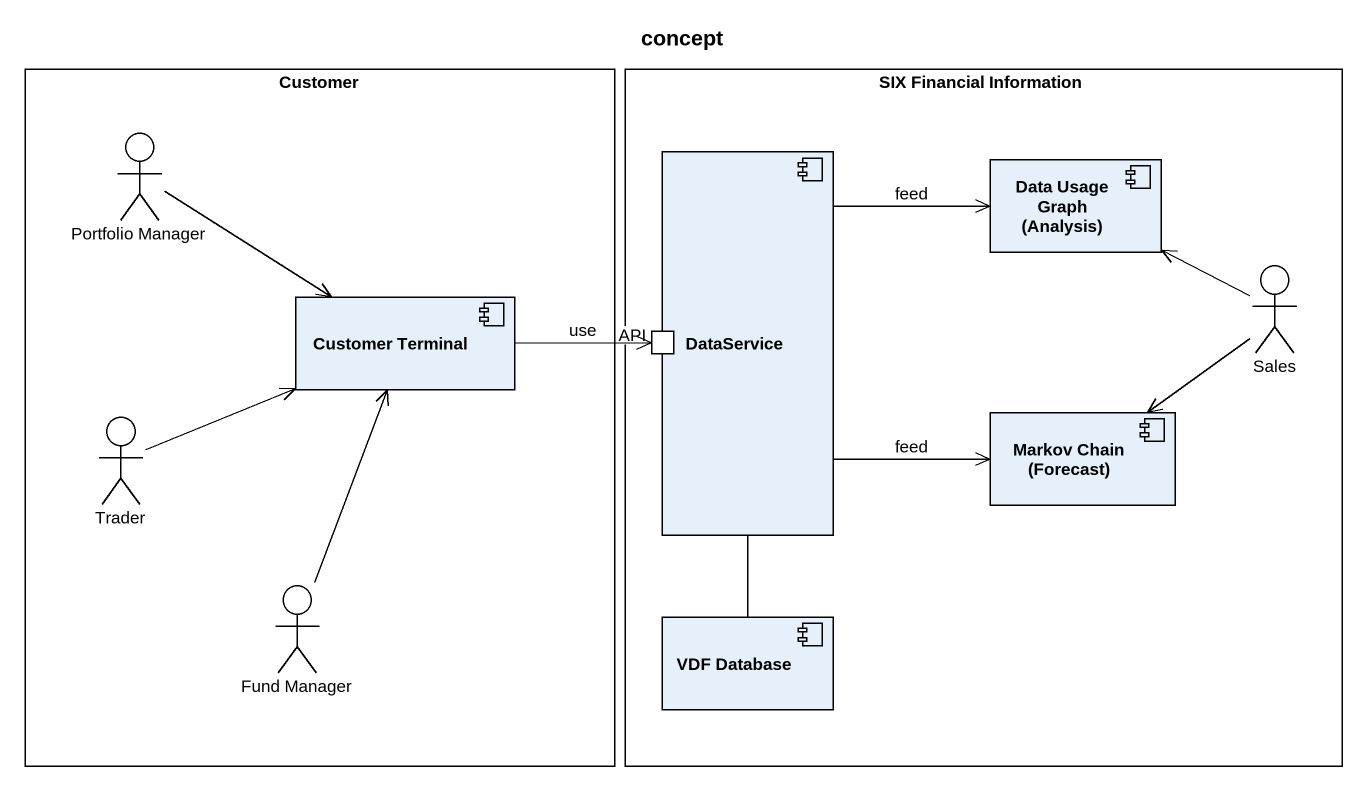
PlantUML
@startuml
title concept
rectangle Customer {
  actor "Portfolio Manager" as Portfolio_Manager
  component "Customer Terminal" as Customer_Terminal
  actor Trader
  actor "Fund Manager" as Fund_Manager
}
rectangle "SIX Financial Information" as SIX_Financial_Information {
  component DataService {
    port API
  }
  component "Data Usage Graph (Analysis)" as Data_Usage_Graph_Analysis
  actor Sales
  component "Markov Chain (Forecast)" as Markov_Chain_Forecast
  component "VDF Database" as VDF_Database
}
Portfolio_Manager -right-> Customer_Terminal
DataService -right-> Data_Usage_Graph_Analysis : feed
DataService -right-> Markov_Chain_Forecast : feed
DataService -- VDF_Database
Sales -up-> Data_Usage_Graph_Analysis
Sales --> Markov_Chain_Forecast
Customer_Terminal -right-> API : use
Trader -right-> Customer_Terminal
Fund_Manager -up-> Customer_Terminal
@enduml
